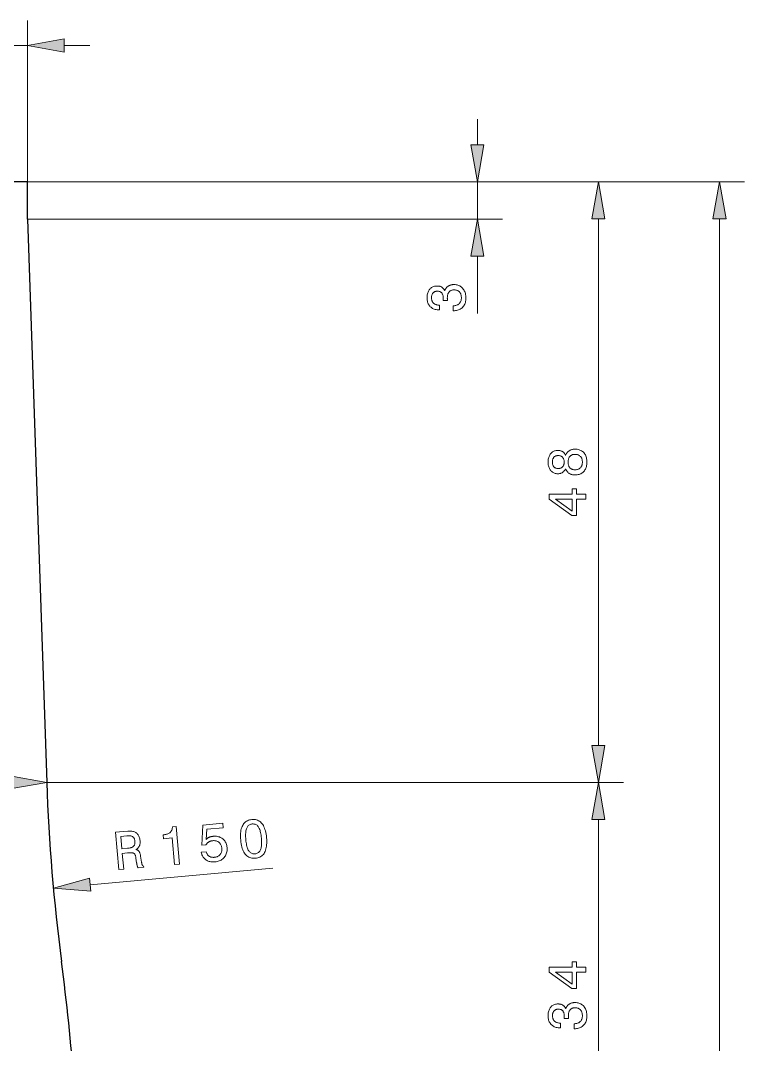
# Model space of a CAD drawing. Extents: x 0 to 297, y 0 to 420.
# Drawn here: x 168.6 to 226.5, y 283.8 to 365.6 of the extents above; entities that cross this region are included whole.
import ezdxf

# ---------------------------------------------------------------- set-up
doc = ezdxf.new("R2010")
doc.units = 0

msp = doc.modelspace()

# ---------------------------------------------------------------- linework, layer by layer
at = {"color": 7, "lineweight": 13, "ltscale": 0.322141}
msp.add_line((169.163, 352.761), (169.163, 365.647), dxfattribs=at)
at = {"color": 7, "lineweight": 13}
for p, q in [((143.863, 363.647), (169.163, 363.647)), ((169.163, 352.761), (216.796, 352.761)), ((169.163, 352.761), (226.474, 352.761)), ((169.163, 352.761), (207.125, 352.761)), ((169.163, 349.761), (207.125, 349.761)), ((214.796, 307.716), (214.796, 349.807)), ((224.474, 155.716), (224.474, 349.807)), ((170.713, 304.761), (216.796, 304.761)), ((170.713, 304.761), (216.796, 304.761)), ((214.796, 273.716), (214.796, 301.807))]:
    msp.add_line(p, q, dxfattribs=at)
at = {"color": 7, "lineweight": 13, "ltscale": 0.051139}
msp.add_line((172.117, 363.647), (174.163, 363.647), dxfattribs=at)
at = {"color": 7, "lineweight": 13, "ltscale": 0.05114}
msp.add_line((205.125, 355.716), (205.125, 357.761), dxfattribs=at)
at = {"color": 7, "lineweight": 30}
for p, q in [((169.163, 352.761), (143.863, 352.761)), ((169.163, 349.761), (170.713, 304.761))]:
    msp.add_line(p, q, dxfattribs=at)
at = {"color": 7, "lineweight": 30, "ltscale": 0.075}
msp.add_line((169.163, 349.761), (169.163, 352.761), dxfattribs=at)
at = {"color": 7, "lineweight": 13, "ltscale": 0.075}
msp.add_line((205.125, 349.761), (205.125, 352.761), dxfattribs=at)
at = {"color": 7, "lineweight": 13, "ltscale": 0.114272}
msp.add_line((205.125, 342.236), (205.125, 346.807), dxfattribs=at)
at = {"color": 7, "lineweight": 13, "ltscale": 0.366083}
msp.add_line((174.185, 296.579), (188.768, 297.908), dxfattribs=at)
at = {"color": 7, "lineweight": 13}
for points in [[(172.117, 364.168), (169.163, 363.647), (172.117, 363.126)], [(204.604, 355.716), (205.125, 352.761), (205.646, 355.716)], [(215.316, 349.807), (214.796, 352.761), (214.275, 349.807)], [(224.995, 349.807), (224.474, 352.761), (223.953, 349.807)], [(205.646, 346.807), (205.125, 349.761), (204.604, 346.807)], [(203.185, 342.447), (203.185, 342.845), (203.246, 342.848), (203.305, 342.854), (203.362, 342.863), (203.415, 342.876), (203.465, 342.892), (203.513, 342.911), (203.558, 342.933), (203.6, 342.958), (203.639, 342.987), (203.675, 343.019), (203.708, 343.054), (203.737, 343.091), (203.763, 343.132), (203.786, 343.174), (203.805, 343.22), (203.821, 343.268), (203.833, 343.319), (203.842, 343.373), (203.847, 343.429), (203.849, 343.488), (203.847, 343.546), (203.842, 343.601), (203.834, 343.654), (203.823, 343.704), (203.809, 343.752), (203.792, 343.797), (203.771, 343.84), (203.747, 343.88), (203.721, 343.918), (203.691, 343.953), (203.658, 343.985), (203.623, 344.014), (203.585, 344.039), (203.545, 344.062), (203.503, 344.08), (203.458, 344.096), (203.411, 344.107), (203.362, 344.116), (203.31, 344.121), (203.256, 344.123), (203.207, 344.121), (203.16, 344.116), (203.116, 344.108), (203.073, 344.096), (203.033, 344.081), (202.995, 344.062), (202.959, 344.041), (202.926, 344.015), (202.894, 343.987), (202.865, 343.955), (202.839, 343.92), (202.815, 343.883), (202.794, 343.842), (202.775, 343.799), (202.76, 343.753), (202.747, 343.705), (202.738, 343.654), (202.731, 343.6), (202.726, 343.543), (202.725, 343.484), (202.725, 343.475), (202.725, 343.467), (202.725, 343.458), (202.725, 343.449), (202.726, 343.441), (202.726, 343.432), (202.726, 343.423), (202.726, 343.414), (202.727, 343.405), (202.727, 343.395), (202.728, 343.386), (202.728, 343.376), (202.729, 343.365), (202.729, 343.354), (202.73, 343.342), (202.73, 343.329), (202.731, 343.316), (202.732, 343.302), (202.733, 343.288), (202.733, 343.273), (202.394, 343.273), (202.394, 343.282), (202.395, 343.291), (202.395, 343.301), (202.396, 343.309), (202.396, 343.318), (202.396, 343.327), (202.396, 343.336), (202.397, 343.345), (202.397, 343.353), (202.397, 343.362), (202.397, 343.37), (202.398, 343.378), (202.398, 343.386), (202.398, 343.394), (202.398, 343.402), (202.398, 343.41), (202.398, 343.418), (202.398, 343.425), (202.398, 343.432), (202.398, 343.44), (202.397, 343.496), (202.394, 343.55), (202.388, 343.601), (202.38, 343.648), (202.37, 343.693), (202.357, 343.734), (202.342, 343.773), (202.325, 343.809), (202.305, 343.841), (202.283, 343.871), (202.259, 343.897), (202.233, 343.921), (202.203, 343.942), (202.172, 343.96), (202.138, 343.976), (202.102, 343.988), (202.063, 343.998), (202.022, 344.005), (201.978, 344.01), (201.932, 344.011), (201.888, 344.01), (201.845, 344.005), (201.805, 343.999), (201.767, 343.989), (201.731, 343.977), (201.697, 343.962), (201.665, 343.944), (201.635, 343.924), (201.608, 343.901), (201.582, 343.875), (201.559, 343.847), (201.538, 343.816), (201.52, 343.783), (201.504, 343.747), (201.491, 343.709), (201.48, 343.669), (201.471, 343.626), (201.465, 343.581), (201.461, 343.534), (201.46, 343.484), (201.462, 343.428), (201.467, 343.375), (201.475, 343.324), (201.486, 343.277), (201.501, 343.232), (201.519, 343.19), (201.54, 343.15), (201.564, 343.113), (201.592, 343.08), (201.622, 343.049), (201.656, 343.02), (201.693, 342.995), (201.733, 342.973), (201.777, 342.953), (201.823, 342.937), (201.872, 342.924), (201.924, 342.913), (201.979, 342.906), (202.038, 342.901), (202.099, 342.9), (202.099, 342.516), (202.069, 342.516), (201.983, 342.519), (201.9, 342.526), (201.821, 342.539), (201.746, 342.557), (201.674, 342.58), (201.605, 342.608), (201.54, 342.642), (201.479, 342.68), (201.421, 342.724), (201.367, 342.772), (201.318, 342.825), (201.273, 342.882), (201.234, 342.942), (201.2, 343.006), (201.171, 343.073), (201.148, 343.144), (201.129, 343.218), (201.116, 343.296), (201.109, 343.378), (201.106, 343.463), (201.108, 343.553), (201.114, 343.638), (201.125, 343.72), (201.14, 343.797), (201.159, 343.871), (201.183, 343.94), (201.21, 344.005), (201.242, 344.066), (201.278, 344.123), (201.319, 344.175), (201.363, 344.223), (201.411, 344.266), (201.462, 344.304), (201.516, 344.337), (201.574, 344.365), (201.635, 344.388), (201.7, 344.406), (201.767, 344.418), (201.839, 344.426), (201.913, 344.428), (201.956, 344.427), (201.998, 344.425), (202.038, 344.42), (202.077, 344.413), (202.115, 344.404), (202.151, 344.394), (202.186, 344.381), (202.22, 344.367), (202.253, 344.351), (202.284, 344.332), (202.314, 344.312), (202.343, 344.29), (202.37, 344.267), (202.396, 344.241), (202.42, 344.214), (202.443, 344.184), (202.464, 344.153), (202.483, 344.12), (202.502, 344.085), (202.518, 344.049), (202.537, 344.096), (202.558, 344.141), (202.58, 344.184), (202.605, 344.224), (202.632, 344.262), (202.66, 344.298), (202.691, 344.331), (202.723, 344.362), (202.758, 344.391), (202.795, 344.417), (202.833, 344.441), (202.873, 344.462), (202.915, 344.481), (202.959, 344.497), (203.004, 344.511), (203.051, 344.522), (203.1, 344.531), (203.15, 344.537), (203.202, 344.541), (203.256, 344.542), (203.341, 344.539), (203.422, 344.53), (203.5, 344.516), (203.575, 344.495), (203.646, 344.468), (203.713, 344.436), (203.778, 344.398), (203.839, 344.353), (203.896, 344.303), (203.95, 344.247), (204, 344.186), (204.044, 344.121), (204.083, 344.052), (204.117, 343.98), (204.146, 343.903), (204.169, 343.823), (204.188, 343.739), (204.201, 343.651), (204.209, 343.559), (204.211, 343.463), (204.209, 343.372), (204.2, 343.285), (204.187, 343.201), (204.168, 343.122), (204.143, 343.046), (204.113, 342.974), (204.078, 342.905), (204.037, 342.841), (203.991, 342.78), (203.939, 342.723), (203.883, 342.67), (203.823, 342.623), (203.76, 342.582), (203.693, 342.546), (203.622, 342.516), (203.548, 342.491), (203.47, 342.471), (203.388, 342.458), (203.303, 342.449), (203.214, 342.447)], [(212.181, 329.823), (212.162, 329.784), (212.142, 329.748), (212.12, 329.713), (212.098, 329.68), (212.074, 329.65), (212.048, 329.621), (212.022, 329.594), (211.994, 329.569), (211.965, 329.547), (211.934, 329.526), (211.902, 329.507), (211.869, 329.49), (211.834, 329.475), (211.798, 329.462), (211.76, 329.451), (211.721, 329.443), (211.68, 329.436), (211.638, 329.431), (211.595, 329.428), (211.55, 329.427), (211.483, 329.429), (211.418, 329.437), (211.356, 329.45), (211.296, 329.468), (211.239, 329.491), (211.184, 329.52), (211.132, 329.553), (211.083, 329.592), (211.036, 329.636), (210.992, 329.685), (210.951, 329.738), (210.914, 329.795), (210.882, 329.854), (210.854, 329.917), (210.83, 329.982), (210.811, 330.051), (210.796, 330.123), (210.785, 330.199), (210.779, 330.277), (210.777, 330.359), (210.779, 330.44), (210.785, 330.519), (210.796, 330.594), (210.811, 330.667), (210.83, 330.736), (210.854, 330.801), (210.882, 330.864), (210.914, 330.923), (210.951, 330.979), (210.992, 331.032), (211.036, 331.081), (211.083, 331.124), (211.132, 331.163), (211.184, 331.196), (211.239, 331.224), (211.296, 331.247), (211.356, 331.265), (211.418, 331.278), (211.483, 331.286), (211.55, 331.288), (211.595, 331.287), (211.639, 331.284), (211.682, 331.28), (211.722, 331.273), (211.762, 331.264), (211.799, 331.253), (211.836, 331.241), (211.871, 331.226), (211.904, 331.21), (211.936, 331.191), (211.967, 331.171), (211.996, 331.148), (212.024, 331.124), (212.05, 331.097), (212.075, 331.068), (212.099, 331.038), (212.121, 331.005), (212.143, 330.97), (212.162, 330.933), (212.181, 330.894), (212.2, 330.942), (212.222, 330.988), (212.245, 331.031), (212.271, 331.072), (212.298, 331.11), (212.328, 331.146), (212.359, 331.18), (212.392, 331.211), (212.428, 331.24), (212.465, 331.266), (212.504, 331.29), (212.545, 331.311), (212.588, 331.33), (212.633, 331.346), (212.679, 331.36), (212.727, 331.371), (212.776, 331.38), (212.828, 331.387), (212.881, 331.39), (212.935, 331.392), (213.02, 331.389), (213.101, 331.38), (213.179, 331.366), (213.253, 331.347), (213.324, 331.322), (213.391, 331.291), (213.455, 331.255), (213.515, 331.213), (213.572, 331.165), (213.625, 331.112), (213.674, 331.054), (213.717, 330.993), (213.756, 330.927), (213.789, 330.858), (213.818, 330.784), (213.841, 330.707), (213.859, 330.626), (213.872, 330.54), (213.879, 330.451), (213.882, 330.359), (213.879, 330.266), (213.872, 330.177), (213.859, 330.092), (213.841, 330.01), (213.818, 329.933), (213.789, 329.86), (213.756, 329.79), (213.717, 329.725), (213.674, 329.664), (213.625, 329.606), (213.572, 329.553), (213.515, 329.506), (213.455, 329.464), (213.391, 329.428), (213.324, 329.397), (213.253, 329.372), (213.179, 329.353), (213.101, 329.339), (213.02, 329.33), (212.935, 329.328), (212.881, 329.329), (212.828, 329.333), (212.776, 329.339), (212.727, 329.348), (212.679, 329.359), (212.633, 329.373), (212.588, 329.389), (212.545, 329.408), (212.504, 329.429), (212.465, 329.453), (212.428, 329.479), (212.392, 329.508), (212.359, 329.539), (212.328, 329.572), (212.298, 329.608), (212.271, 329.646), (212.245, 329.687), (212.222, 329.73), (212.2, 329.775)], [(211.584, 329.838), (211.626, 329.839), (211.667, 329.843), (211.705, 329.851), (211.743, 329.861), (211.778, 329.873), (211.812, 329.889), (211.844, 329.908), (211.874, 329.929), (211.903, 329.953), (211.93, 329.98), (211.955, 330.009), (211.977, 330.041), (211.996, 330.074), (212.013, 330.109), (212.028, 330.146), (212.04, 330.185), (212.049, 330.225), (212.055, 330.268), (212.059, 330.312), (212.06, 330.359), (212.059, 330.405), (212.055, 330.45), (212.049, 330.493), (212.04, 330.534), (212.028, 330.573), (212.013, 330.61), (211.996, 330.645), (211.977, 330.678), (211.955, 330.71), (211.93, 330.739), (211.903, 330.766), (211.874, 330.79), (211.844, 330.812), (211.812, 330.83), (211.778, 330.846), (211.743, 330.859), (211.705, 330.869), (211.667, 330.876), (211.626, 330.88), (211.584, 330.881), (211.542, 330.88), (211.502, 330.876), (211.463, 330.869), (211.427, 330.859), (211.392, 330.847), (211.359, 330.831), (211.328, 330.813), (211.299, 330.792), (211.271, 330.769), (211.246, 330.742), (211.222, 330.713), (211.201, 330.682), (211.183, 330.649), (211.167, 330.614), (211.153, 330.577), (211.142, 330.537), (211.133, 330.496), (211.127, 330.452), (211.124, 330.406), (211.122, 330.359), (211.124, 330.311), (211.127, 330.266), (211.133, 330.222), (211.142, 330.181), (211.153, 330.142), (211.167, 330.105), (211.183, 330.07), (211.201, 330.037), (211.222, 330.006), (211.246, 329.977), (211.271, 329.951), (211.299, 329.927), (211.328, 329.906), (211.359, 329.888), (211.392, 329.873), (211.427, 329.86), (211.463, 329.85), (211.502, 329.843), (211.542, 329.839)], [(212.927, 329.743), (212.981, 329.745), (213.032, 329.75), (213.081, 329.758), (213.128, 329.769), (213.172, 329.784), (213.214, 329.802), (213.254, 329.824), (213.292, 329.849), (213.327, 329.877), (213.36, 329.908), (213.39, 329.943), (213.417, 329.979), (213.441, 330.018), (213.462, 330.06), (213.48, 330.104), (213.494, 330.15), (213.505, 330.198), (213.513, 330.249), (213.518, 330.303), (213.519, 330.359), (213.518, 330.415), (213.513, 330.468), (213.505, 330.52), (213.494, 330.569), (213.48, 330.615), (213.462, 330.659), (213.441, 330.701), (213.417, 330.74), (213.39, 330.776), (213.36, 330.811), (213.327, 330.842), (213.292, 330.87), (213.254, 330.895), (213.214, 330.917), (213.172, 330.935), (213.128, 330.95), (213.081, 330.961), (213.032, 330.97), (212.981, 330.975), (212.927, 330.976), (212.877, 330.975), (212.829, 330.97), (212.783, 330.961), (212.74, 330.95), (212.698, 330.935), (212.659, 330.917), (212.622, 330.896), (212.587, 330.871), (212.554, 330.843), (212.523, 330.812), (212.495, 330.778), (212.47, 330.741), (212.447, 330.702), (212.428, 330.66), (212.412, 330.616), (212.398, 330.57), (212.388, 330.521), (212.381, 330.469), (212.376, 330.415), (212.375, 330.359), (212.376, 330.302), (212.381, 330.249), (212.388, 330.198), (212.398, 330.149), (212.412, 330.102), (212.428, 330.058), (212.447, 330.017), (212.47, 329.978), (212.495, 329.941), (212.523, 329.907), (212.554, 329.876), (212.587, 329.848), (212.622, 329.824), (212.659, 329.802), (212.698, 329.784), (212.74, 329.769), (212.783, 329.758), (212.829, 329.75), (212.877, 329.745)], [(213.796, 327.399), (213.053, 327.399), (213.053, 326.081), (212.674, 326.081), (210.863, 327.394), (210.863, 327.786), (212.708, 327.786), (212.708, 328.214), (213.053, 328.214), (213.053, 327.786), (213.796, 327.786)], [(212.708, 326.444), (212.708, 327.399), (211.365, 327.399)], [(214.275, 307.716), (214.796, 304.761), (215.316, 307.716)], [(167.759, 304.24), (170.713, 304.761), (167.759, 305.282)], [(215.316, 301.807), (214.796, 304.761), (214.275, 301.807)], [(180.934, 298.199), (180.74, 300.323), (180.043, 300.26), (180.016, 300.564), (180.09, 300.574), (180.161, 300.585), (180.227, 300.599), (180.289, 300.615), (180.347, 300.633), (180.401, 300.654), (180.45, 300.676), (180.496, 300.701), (180.537, 300.729), (180.574, 300.758), (180.607, 300.79), (180.637, 300.825), (180.664, 300.863), (180.687, 300.904), (180.707, 300.948), (180.724, 300.995), (180.738, 301.045), (180.748, 301.099), (180.755, 301.155), (180.759, 301.214), (181.051, 301.241), (181.325, 298.234)], [(183.059, 299.178), (183.458, 299.214), (183.471, 299.169), (183.485, 299.127), (183.502, 299.086), (183.522, 299.048), (183.543, 299.012), (183.567, 298.979), (183.593, 298.948), (183.622, 298.919), (183.652, 298.892), (183.685, 298.867), (183.72, 298.845), (183.757, 298.826), (183.795, 298.81), (183.834, 298.796), (183.875, 298.785), (183.917, 298.777), (183.961, 298.772), (184.006, 298.77), (184.053, 298.77), (184.102, 298.773), (184.16, 298.78), (184.216, 298.791), (184.27, 298.805), (184.32, 298.822), (184.368, 298.843), (184.414, 298.868), (184.456, 298.896), (184.496, 298.927), (184.533, 298.961), (184.568, 299), (184.599, 299.04), (184.626, 299.083), (184.65, 299.128), (184.67, 299.175), (184.686, 299.224), (184.697, 299.274), (184.706, 299.327), (184.71, 299.382), (184.71, 299.438), (184.707, 299.497), (184.699, 299.557), (184.689, 299.613), (184.675, 299.667), (184.657, 299.718), (184.637, 299.766), (184.612, 299.812), (184.585, 299.855), (184.554, 299.894), (184.52, 299.931), (184.482, 299.966), (184.441, 299.997), (184.399, 300.024), (184.354, 300.047), (184.307, 300.066), (184.258, 300.082), (184.207, 300.093), (184.153, 300.101), (184.098, 300.105), (184.04, 300.106), (183.98, 300.102), (183.946, 300.098), (183.912, 300.093), (183.879, 300.086), (183.847, 300.079), (183.815, 300.069), (183.785, 300.059), (183.755, 300.047), (183.725, 300.034), (183.697, 300.02), (183.669, 300.004), (183.642, 299.987), (183.615, 299.968), (183.59, 299.949), (183.566, 299.928), (183.542, 299.905), (183.519, 299.882), (183.497, 299.857), (183.476, 299.831), (183.456, 299.804), (183.437, 299.775), (183.094, 299.744), (183.185, 301.348), (184.781, 301.494), (184.813, 301.141), (183.505, 301.022), (183.459, 300.207), (183.479, 300.227), (183.5, 300.247), (183.522, 300.266), (183.544, 300.284), (183.568, 300.301), (183.592, 300.317), (183.617, 300.332), (183.644, 300.347), (183.671, 300.361), (183.698, 300.374), (183.727, 300.386), (183.756, 300.397), (183.786, 300.407), (183.817, 300.416), (183.848, 300.425), (183.879, 300.432), (183.912, 300.438), (183.944, 300.444), (183.978, 300.448), (184.012, 300.452), (184.102, 300.458), (184.19, 300.457), (184.274, 300.451), (184.355, 300.439), (184.433, 300.422), (184.508, 300.398), (184.58, 300.369), (184.649, 300.334), (184.714, 300.293), (184.777, 300.247), (184.835, 300.195), (184.888, 300.14), (184.936, 300.081), (184.979, 300.017), (185.016, 299.95), (185.048, 299.879), (185.074, 299.804), (185.096, 299.726), (185.112, 299.643), (185.123, 299.556), (185.128, 299.464), (185.127, 299.374), (185.12, 299.288), (185.107, 299.204), (185.087, 299.124), (185.061, 299.046), (185.029, 298.972), (184.991, 298.901), (184.946, 298.832), (184.895, 298.767), (184.839, 298.706), (184.778, 298.65), (184.714, 298.6), (184.646, 298.556), (184.573, 298.517), (184.496, 298.483), (184.415, 298.455), (184.33, 298.433), (184.241, 298.416), (184.148, 298.405), (184.065, 298.399), (183.984, 298.399), (183.906, 298.404), (183.83, 298.414), (183.756, 298.429), (183.685, 298.449), (183.617, 298.474), (183.551, 298.504), (183.487, 298.539), (183.426, 298.579), (183.368, 298.623), (183.315, 298.671), (183.267, 298.722), (183.223, 298.777), (183.184, 298.835), (183.15, 298.897), (183.12, 298.962), (183.095, 299.03), (183.075, 299.102)], [(186.212, 300.149), (186.201, 300.297), (186.196, 300.438), (186.197, 300.573), (186.204, 300.701), (186.217, 300.822), (186.236, 300.936), (186.261, 301.044), (186.292, 301.145), (186.328, 301.239), (186.371, 301.326), (186.42, 301.407), (186.474, 301.479), (186.533, 301.545), (186.598, 301.603), (186.669, 301.653), (186.745, 301.696), (186.827, 301.731), (186.914, 301.759), (187.007, 301.779), (187.106, 301.792), (187.205, 301.798), (187.301, 301.794), (187.393, 301.783), (187.48, 301.763), (187.562, 301.735), (187.641, 301.699), (187.715, 301.654), (187.786, 301.601), (187.851, 301.54), (187.913, 301.47), (187.97, 301.392), (188.023, 301.307), (188.071, 301.213), (188.114, 301.112), (188.153, 301.002), (188.188, 300.885), (188.217, 300.76), (188.243, 300.627), (188.264, 300.486), (188.28, 300.337), (188.291, 300.188), (188.296, 300.046), (188.295, 299.911), (188.288, 299.783), (188.275, 299.662), (188.257, 299.548), (188.232, 299.441), (188.202, 299.34), (188.166, 299.247), (188.123, 299.161), (188.075, 299.081), (188.022, 299.01), (187.962, 298.945), (187.897, 298.888), (187.827, 298.838), (187.75, 298.796), (187.668, 298.761), (187.58, 298.733), (187.487, 298.713), (187.387, 298.7), (187.288, 298.695), (187.193, 298.698), (187.102, 298.709), (187.016, 298.729), (186.933, 298.757), (186.854, 298.794), (186.78, 298.838), (186.709, 298.891), (186.643, 298.953), (186.581, 299.022), (186.523, 299.1), (186.47, 299.185), (186.422, 299.278), (186.378, 299.379), (186.339, 299.488), (186.304, 299.605), (186.274, 299.729), (186.249, 299.861), (186.228, 300.001)], [(186.623, 300.186), (186.636, 300.066), (186.651, 299.953), (186.668, 299.847), (186.688, 299.747), (186.71, 299.655), (186.734, 299.569), (186.761, 299.491), (186.791, 299.419), (186.823, 299.354), (186.857, 299.296), (186.894, 299.245), (186.933, 299.199), (186.976, 299.16), (187.022, 299.126), (187.07, 299.099), (187.121, 299.077), (187.175, 299.062), (187.233, 299.053), (187.292, 299.05), (187.355, 299.053), (187.418, 299.061), (187.477, 299.075), (187.531, 299.094), (187.582, 299.119), (187.628, 299.149), (187.671, 299.184), (187.709, 299.225), (187.744, 299.271), (187.774, 299.322), (187.801, 299.379), (187.823, 299.442), (187.842, 299.511), (187.858, 299.586), (187.87, 299.669), (187.878, 299.758), (187.883, 299.853), (187.884, 299.955), (187.882, 300.063), (187.876, 300.178), (187.866, 300.299), (187.854, 300.421), (187.839, 300.535), (187.821, 300.643), (187.802, 300.743), (187.78, 300.836), (187.756, 300.922), (187.729, 301.001), (187.7, 301.073), (187.669, 301.137), (187.635, 301.195), (187.599, 301.246), (187.56, 301.291), (187.518, 301.33), (187.472, 301.363), (187.424, 301.39), (187.373, 301.411), (187.319, 301.426), (187.261, 301.435), (187.201, 301.438), (187.138, 301.436), (187.076, 301.427), (187.017, 301.413), (186.963, 301.394), (186.913, 301.369), (186.866, 301.338), (186.823, 301.303), (186.785, 301.262), (186.75, 301.215), (186.719, 301.163), (186.692, 301.106), (186.669, 301.043), (186.649, 300.973), (186.633, 300.897), (186.621, 300.815), (186.612, 300.726), (186.607, 300.631), (186.606, 300.529), (186.608, 300.421), (186.614, 300.307)], [(176.468, 297.791), (176.196, 300.775), (177.193, 300.866), (177.279, 300.871), (177.362, 300.872), (177.44, 300.869), (177.515, 300.86), (177.586, 300.847), (177.654, 300.829), (177.717, 300.806), (177.777, 300.779), (177.833, 300.747), (177.885, 300.71), (177.933, 300.668), (177.976, 300.622), (178.016, 300.572), (178.051, 300.518), (178.082, 300.459), (178.109, 300.395), (178.131, 300.327), (178.15, 300.255), (178.164, 300.179), (178.173, 300.098), (178.177, 300.049), (178.178, 300.002), (178.177, 299.956), (178.174, 299.912), (178.169, 299.869), (178.162, 299.827), (178.152, 299.786), (178.141, 299.747), (178.127, 299.709), (178.111, 299.673), (178.094, 299.638), (178.074, 299.604), (178.052, 299.572), (178.028, 299.541), (178.002, 299.512), (177.973, 299.484), (177.943, 299.457), (177.911, 299.432), (177.877, 299.408), (177.84, 299.386), (177.873, 299.378), (177.904, 299.369), (177.933, 299.358), (177.961, 299.346), (177.987, 299.333), (178.011, 299.319), (178.033, 299.303), (178.054, 299.285), (178.073, 299.267), (178.09, 299.247), (178.106, 299.224), (178.121, 299.198), (178.136, 299.169), (178.149, 299.136), (178.162, 299.1), (178.174, 299.06), (178.186, 299.017), (178.196, 298.971), (178.206, 298.921), (178.216, 298.867), (178.291, 298.385), (178.296, 298.355), (178.302, 298.326), (178.307, 298.299), (178.313, 298.274), (178.319, 298.25), (178.325, 298.228), (178.332, 298.208), (178.338, 298.19), (178.345, 298.173), (178.352, 298.158), (178.36, 298.144), (178.368, 298.131), (178.377, 298.119), (178.386, 298.108), (178.396, 298.097), (178.406, 298.087), (178.418, 298.078), (178.429, 298.069), (178.442, 298.062), (178.455, 298.055), (178.462, 297.973), (178.011, 297.932), (178.004, 297.942), (177.998, 297.952), (177.991, 297.964), (177.985, 297.976), (177.979, 297.99), (177.972, 298.005), (177.966, 298.02), (177.961, 298.037), (177.955, 298.054), (177.949, 298.073), (177.944, 298.092), (177.938, 298.113), (177.933, 298.136), (177.928, 298.159), (177.922, 298.184), (177.917, 298.211), (177.912, 298.239), (177.906, 298.268), (177.901, 298.298), (177.896, 298.33), (177.84, 298.715), (177.831, 298.771), (177.82, 298.822), (177.808, 298.87), (177.794, 298.913), (177.78, 298.952), (177.764, 298.987), (177.746, 299.017), (177.727, 299.044), (177.707, 299.066), (177.686, 299.084), (177.66, 299.098), (177.629, 299.111), (177.592, 299.121), (177.549, 299.128), (177.499, 299.133), (177.444, 299.136), (177.382, 299.137), (177.314, 299.135), (177.241, 299.131), (177.161, 299.125), (176.752, 299.088), (176.867, 297.828)], [(177.115, 300.49), (176.628, 300.446), (176.718, 299.453), (177.178, 299.495), (177.246, 299.502), (177.31, 299.511), (177.369, 299.523), (177.423, 299.536), (177.473, 299.551), (177.519, 299.568), (177.56, 299.587), (177.597, 299.607), (177.629, 299.63), (177.657, 299.655), (177.681, 299.682), (177.702, 299.712), (177.72, 299.744), (177.735, 299.78), (177.747, 299.818), (177.756, 299.859), (177.761, 299.903), (177.764, 299.95), (177.764, 299.999), (177.76, 300.052), (177.754, 300.103), (177.746, 300.151), (177.735, 300.196), (177.722, 300.237), (177.706, 300.276), (177.687, 300.311), (177.667, 300.342), (177.643, 300.371), (177.618, 300.396), (177.589, 300.418), (177.558, 300.437), (177.523, 300.454), (177.485, 300.468), (177.443, 300.479), (177.397, 300.487), (177.348, 300.493), (177.295, 300.496), (177.239, 300.497), (177.179, 300.495)], [(174.138, 297.098), (171.243, 296.311), (174.233, 296.061)], [(213.796, 289.597), (213.053, 289.597), (213.053, 288.279), (212.674, 288.279), (210.863, 289.593), (210.863, 289.985), (212.708, 289.985), (212.708, 290.413), (213.053, 290.413), (213.053, 289.985), (213.796, 289.985)], [(212.708, 288.642), (212.708, 289.597), (211.365, 289.597)], [(212.855, 285.073), (212.855, 285.471), (212.917, 285.474), (212.976, 285.48), (213.032, 285.489), (213.085, 285.502), (213.136, 285.518), (213.184, 285.537), (213.228, 285.559), (213.27, 285.584), (213.309, 285.613), (213.345, 285.645), (213.378, 285.68), (213.408, 285.717), (213.434, 285.758), (213.457, 285.8), (213.476, 285.846), (213.492, 285.894), (213.504, 285.945), (213.512, 285.999), (213.518, 286.055), (213.519, 286.114), (213.518, 286.172), (213.513, 286.227), (213.505, 286.28), (213.494, 286.33), (213.48, 286.378), (213.462, 286.423), (213.442, 286.466), (213.418, 286.506), (213.391, 286.544), (213.361, 286.579), (213.328, 286.611), (213.293, 286.64), (213.256, 286.665), (213.216, 286.687), (213.174, 286.706), (213.129, 286.721), (213.082, 286.733), (213.033, 286.742), (212.981, 286.747), (212.927, 286.749), (212.878, 286.747), (212.831, 286.742), (212.786, 286.733), (212.744, 286.722), (212.704, 286.707), (212.666, 286.688), (212.63, 286.666), (212.596, 286.641), (212.565, 286.613), (212.536, 286.581), (212.509, 286.546), (212.485, 286.508), (212.464, 286.468), (212.446, 286.425), (212.431, 286.379), (212.418, 286.331), (212.408, 286.28), (212.401, 286.226), (212.397, 286.169), (212.396, 286.11), (212.396, 286.101), (212.396, 286.093), (212.396, 286.084), (212.396, 286.075), (212.396, 286.067), (212.396, 286.058), (212.397, 286.049), (212.397, 286.04), (212.397, 286.03), (212.398, 286.021), (212.398, 286.012), (212.399, 286.001), (212.399, 285.991), (212.4, 285.979), (212.4, 285.967), (212.401, 285.955), (212.402, 285.942), (212.402, 285.928), (212.403, 285.914), (212.404, 285.899), (212.065, 285.899), (212.065, 285.908), (212.065, 285.917), (212.066, 285.926), (212.066, 285.935), (212.067, 285.944), (212.067, 285.953), (212.067, 285.962), (212.067, 285.97), (212.068, 285.979), (212.068, 285.987), (212.068, 285.996), (212.068, 286.004), (212.068, 286.012), (212.069, 286.02), (212.069, 286.028), (212.069, 286.036), (212.069, 286.043), (212.069, 286.051), (212.069, 286.058), (212.069, 286.065), (212.068, 286.122), (212.064, 286.176), (212.059, 286.226), (212.051, 286.274), (212.04, 286.319), (212.028, 286.36), (212.013, 286.399), (211.995, 286.435), (211.976, 286.467), (211.954, 286.497), (211.93, 286.523), (211.903, 286.547), (211.874, 286.568), (211.843, 286.586), (211.809, 286.602), (211.772, 286.614), (211.734, 286.624), (211.693, 286.631), (211.649, 286.635), (211.603, 286.637), (211.558, 286.635), (211.516, 286.631), (211.476, 286.625), (211.438, 286.615), (211.402, 286.603), (211.368, 286.588), (211.336, 286.57), (211.306, 286.55), (211.279, 286.527), (211.253, 286.501), (211.23, 286.472), (211.209, 286.442), (211.191, 286.409), (211.175, 286.373), (211.161, 286.335), (211.15, 286.295), (211.142, 286.252), (211.136, 286.207), (211.132, 286.16), (211.131, 286.11), (211.132, 286.054), (211.137, 286.001), (211.145, 285.95), (211.157, 285.902), (211.171, 285.858), (211.189, 285.815), (211.21, 285.776), (211.235, 285.739), (211.262, 285.706), (211.293, 285.674), (211.327, 285.646), (211.364, 285.621), (211.404, 285.599), (211.447, 285.579), (211.493, 285.563), (211.543, 285.55), (211.595, 285.539), (211.65, 285.532), (211.708, 285.527), (211.77, 285.526), (211.77, 285.142), (211.74, 285.142), (211.654, 285.145), (211.571, 285.152), (211.492, 285.165), (211.416, 285.183), (211.344, 285.206), (211.276, 285.234), (211.211, 285.268), (211.15, 285.306), (211.092, 285.35), (211.038, 285.398), (210.988, 285.451), (210.944, 285.508), (210.905, 285.568), (210.871, 285.632), (210.842, 285.699), (210.818, 285.77), (210.8, 285.844), (210.787, 285.922), (210.779, 286.004), (210.777, 286.089), (210.779, 286.179), (210.785, 286.264), (210.796, 286.346), (210.811, 286.423), (210.83, 286.497), (210.853, 286.566), (210.881, 286.631), (210.913, 286.692), (210.949, 286.749), (210.989, 286.801), (211.034, 286.849), (211.081, 286.892), (211.132, 286.93), (211.187, 286.963), (211.245, 286.991), (211.306, 287.014), (211.37, 287.031), (211.438, 287.044), (211.509, 287.052), (211.584, 287.054), (211.627, 287.053), (211.668, 287.05), (211.709, 287.046), (211.748, 287.039), (211.785, 287.03), (211.822, 287.02), (211.857, 287.007), (211.891, 286.993), (211.924, 286.977), (211.955, 286.958), (211.985, 286.938), (212.014, 286.916), (212.041, 286.893), (212.066, 286.867), (212.09, 286.839), (212.113, 286.81), (212.134, 286.779), (212.154, 286.746), (212.172, 286.711), (212.189, 286.675), (212.208, 286.722), (212.228, 286.767), (212.251, 286.81), (212.276, 286.85), (212.302, 286.888), (212.331, 286.924), (212.362, 286.957), (212.394, 286.988), (212.429, 287.016), (212.465, 287.043), (212.504, 287.066), (212.544, 287.088), (212.586, 287.107), (212.629, 287.123), (212.674, 287.137), (212.722, 287.148), (212.77, 287.157), (212.821, 287.163), (212.873, 287.167), (212.927, 287.168), (213.012, 287.165), (213.093, 287.156), (213.171, 287.142), (213.245, 287.121), (213.316, 287.094), (213.384, 287.062), (213.448, 287.023), (213.509, 286.979), (213.567, 286.929), (213.621, 286.873), (213.67, 286.812), (213.715, 286.747), (213.754, 286.678), (213.788, 286.606), (213.817, 286.529), (213.84, 286.449), (213.858, 286.365), (213.872, 286.277), (213.879, 286.185), (213.882, 286.089), (213.879, 285.998), (213.871, 285.911), (213.857, 285.827), (213.838, 285.748), (213.814, 285.672), (213.784, 285.6), (213.749, 285.531), (213.708, 285.467), (213.662, 285.406), (213.61, 285.349), (213.554, 285.296), (213.494, 285.249), (213.431, 285.208), (213.363, 285.172), (213.293, 285.142), (213.218, 285.117), (213.14, 285.097), (213.059, 285.084), (212.974, 285.075), (212.885, 285.073)]]:
    msp.add_lwpolyline(points, close=True, dxfattribs=at)
at = {"color": 7, "lineweight": 30}
for centre, radius, start, end in [((320.624, 309.925), 150, 181.97274, 187.46058), ((-12.189, 266.342), 185.654, 1.36393, 7.46058)]:
    msp.add_arc(centre, radius, start, end, dxfattribs=at)
at = {"color": 7, "lineweight": 13}
for points in [[(172.117, 364.168), (169.163, 363.647), (172.117, 364.168), (172.117, 363.126)], [(204.604, 355.716), (205.125, 352.761), (204.604, 355.716), (205.646, 355.716)], [(215.316, 349.807), (214.796, 352.761), (215.316, 349.807), (214.275, 349.807)], [(224.995, 349.807), (224.474, 352.761), (224.995, 349.807), (223.953, 349.807)], [(205.646, 346.807), (205.125, 349.761), (205.646, 346.807), (204.604, 346.807)], [(214.275, 307.716), (214.796, 304.761), (214.275, 307.716), (215.316, 307.716)], [(167.759, 304.24), (170.713, 304.761), (167.759, 304.24), (167.759, 305.282)], [(215.316, 301.807), (214.796, 304.761), (215.316, 301.807), (214.275, 301.807)], [(174.138, 297.098), (171.243, 296.311), (174.138, 297.098), (174.233, 296.061)]]:
    msp.add_solid(points, dxfattribs=at)

doc.saveas('drawing.dxf')
